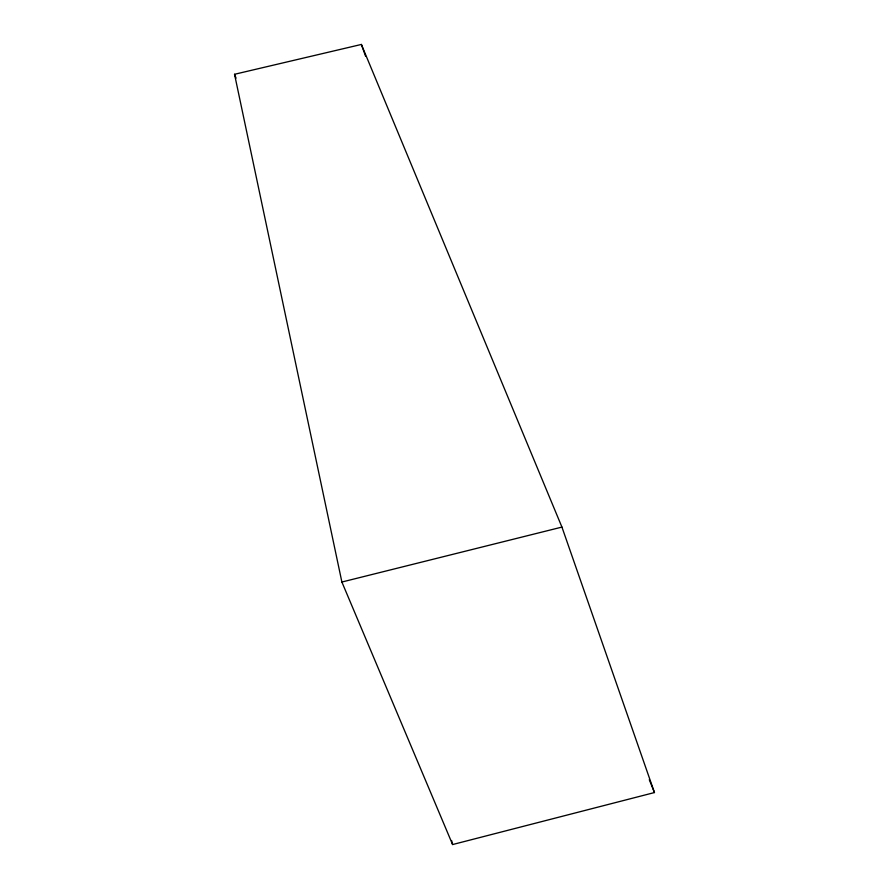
<?xml version="1.0" encoding="UTF-8"?>
<svg xmlns="http://www.w3.org/2000/svg" width="889" height="889" viewBox="0 0 889 889"><rect width="100%" height="100%" fill="white"/><g stroke="black" fill="none" stroke-linecap="round" stroke-linejoin="round"><path stroke-width="1.33" d="M452.601 844.55L654.46 792.555L561.937 527.088L361.379 44.45L234.54 74.287L341.887 582.028L452.601 844.55L451.601 840.505M341.887 582.028L561.937 527.088M649.281 779.697L654.46 792.555M234.54 74.287L236.052 78.143M361.379 44.45L365.557 56.163"/></g></svg>
